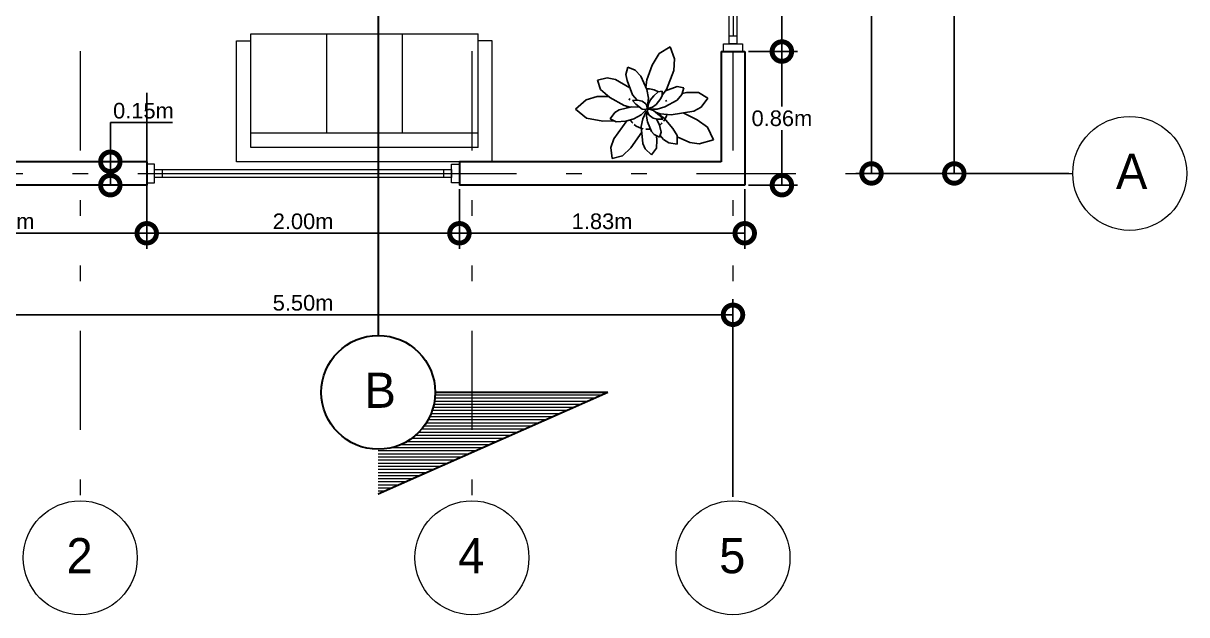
# Model space of a CAD drawing. Header units: inches. Extents: x -22.5 to 70.9, y -14.1 to 48.3.
# Drawn here: x 31.52 to 38.96, y 25.29 to 29.08 of the extents above; entities that cross this region are included whole.
import ezdxf

# ---------------------------------------------------------------- set-up
doc = ezdxf.new("R2010")
doc.units = ezdxf.units.IN
doc.header["$MEASUREMENT"] = 0
doc.linetypes.add('DIVIDE', pattern=[31.75, 12.7, -6.35, 0, -6.35, 0, -6.35])
for name, color, linetype, lineweight in [('corte', 7, 'Continuous', 30), ('cotas', 1, 'Continuous', 13), ('ejes', 253, 'DIVIDE', 13), ('muebles', 6, 'Continuous', 13), ('paredes', 7, 'Continuous', 30), ('pv', 4, 'Continuous', 5), ('rotulacion', 7, 'Continuous', 15)]:
    doc.layers.add(name, color=color, linetype=linetype, lineweight=lineweight)
doc.layers.add('PLANTSI', color=83, linetype='Continuous')
doc.styles.add('DIMS', font='ARIAL.TTF')
doc.dimstyles.new('DIMS', dxfattribs={"dimtxt": 0.1, "dimasz": 0.25, "dimexe": 0.1, "dimexo": 0.025, "dimgap": 0.025, "dimtad": 1, "dimtih": 1, "dimtoh": 1, "dimzin": 1, "dimdsep": 46, "dimtxsty": 'DIMS', "dimblk1": 'DOTSMALL', "dimblk2": 'DOTSMALL', "dimsah": 1, "dimcen": 0.09, "dimclrd": 9, "dimclre": 9, "dimclrt": 2, "dimazin": 0, "dimtfac": 1, "dimtofl": 0, "dimtmove": 0, "dimatfit": 3, "dimldrblk": 'DOTSMALL', "dimfxl": 1, "dimtolj": 1, "dimtzin": 0, "dimarcsym": 0})

# ---------------------------------------------------------------- blocks, each defined once
blk = doc.blocks.new('M_DFURN_FURN_3D SOFA - 3-SEAT_P')
at = {"color": 0, "linetype": 'ByBlock'}
for p, q in [((0, 0.499968), (0.944418, 0.499968)), ((0, 0.499968), (0, -0.499968)), ((0.944418, 0.499968), (0.944418, 0.444416)), ((0.111108, 0.444416), (0.111108, -0.444416)), ((0.111108, 0.444416), (0.999972, 0.444416)), ((0.222216, 0.444416), (0.222216, -0.444416)), ((0.999972, -0.444416), (0.999972, 0.444416)), ((0.999972, 0.148144), (0.222216, 0.148144)), ((0.999972, -0.148129), (0.222216, -0.148129)), ((0.111108, -0.444416), (0.999972, -0.444416)), ((0.944418, -0.499968), (0.944418, -0.444416)), ((0, -0.499968), (0.944418, -0.499968))]:
    blk.add_line(p, q, dxfattribs=at)
blk = doc.blocks.new('PLANT1')
at = {"color": 0}
for p, q in [((5.75, 15.65), (2.94, 14.02)), ((6.8, 12.64), (5.75, 15.65)), ((2.94, 14.02), (1.24, 11.02)), ((6.67, 9.74), (6.8, 12.64)), ((-4.94, 10.5), (-5.47, 8.7)), ((-3.11, 9.8), (-4.94, 10.5)), ((-1.65, 8.27), (-3.11, 9.8)), ((1.24, 11.02), (-0.18, 7.33)), ((4.8, 4.93), (6.67, 9.74)), ((-10.15, 7.82), (-12.56, 7.25)), ((-12.56, 7.25), (-11.81, 4.91)), ((-8.01, 7.41), (-10.15, 7.82)), ((-4.41, 5.37), (-8.01, 7.41)), ((-5.47, 8.7), (-5.1, 7.19)), ((-5.1, 7.19), (-3.73, 3.58)), ((-0.15, 4.91), (-1.65, 8.27)), ((-0.18, 7.33), (-0.36, 5.38)), ((-12.63, 3.17), (-15.39, 2.27)), ((-9.66, 3.14), (-12.63, 3.17)), ((-11.81, 4.91), (-9.42, 2.94)), ((-9.42, 2.94), (-5.88, 0.9)), ((-3.73, 3.58), (-2.59, 2.19)), ((0.25, 2.69), (-0.15, 4.91)), ((1.6, 3.31), (0.73, 2.26)), ((2.74, 4.3), (1.6, 3.31)), ((3.75, 4.5), (2.74, 4.3)), ((3.4, 2.61), (3.75, 3.44)), ((3.75, 3.45), (4.8, 4.93)), ((3.75, 3.44), (3.75, 4.5)), ((7.53, 5.66), (4.58, 4.62)), ((7.5, 2.24), (8.7, 3.64)), ((9.19, 5.31), (7.53, 5.66)), ((8.7, 3.64), (9.19, 5.31)), ((8.78, 3.92), (9.84, 4.12)), ((9.84, 4.12), (12.89, 4.12)), ((12.89, 4.12), (15.19, 2.69)), ((-15.39, 2.27), (-18.09, -0.04)), ((-3.93, 0.56), (-7.13, -0.21)), ((-5.88, 0.9), (-4.34, 0.46)), ((-2.06, 0.5), (-3.93, 0.56)), ((-2.48, 2.2), (-3.75, 2.12)), ((-3.75, 2.12), (-2.91, 1.21)), ((-2.91, 1.21), (-1.29, 0)), ((-1.34, 2), (-2.48, 2.2)), ((-1.9, 0.46), (-2.06, 0.5)), ((-0.39, 1.34), (-1.34, 2)), ((-0.56, -0.12), (-0.19, 0)), ((-0.12, 0.81), (-0.39, 1.34)), ((-0.19, 0), (-0.12, 0.06)), ((-0.06, 0.25), (-0.12, 0.81)), ((-0.12, 0.06), (-0.06, 0.25)), ((-0.11, 0.67), (0.06, 0.81)), ((0.06, 0.81), (0.25, 2.69)), ((0.31, 1.31), (0.12, 0.38)), ((0.12, 0.38), (0.19, 0.25)), ((0.19, 0.25), (0.38, 0.19)), ((0.73, 2.26), (0.31, 1.31)), ((0.38, 0.19), (1.25, 0.44)), ((0.47, 0.22), (0.69, 0)), ((0.69, 0), (2.44, 0)), ((1.25, 0.44), (2.18, 1.1)), ((2.18, 1.1), (3.4, 2.61)), ((2.44, 0), (4.43, 0.51)), ((4.43, 0.51), (7.5, 2.24)), ((13.53, 0.5), (11.66, -0.54)), ((15.19, 2.69), (13.53, 0.5)), ((-18.09, -0.04), (-15.37, -2.32)), ((-15.37, -2.32), (-11.22, -3.04)), ((-8.2, -0.91), (-9.38, -2.5)), ((-9.38, -2.5), (-7.87, -3.25)), ((-7.13, -0.21), (-8.2, -0.91)), ((-5.44, -3.05), (-3.38, -2.45)), ((-3.38, -2.45), (-1.56, -1.44)), ((-1.56, -1.44), (-0.5, -0.38)), ((-1.12, -2.44), (-1.55, -4.42)), ((-1.29, 0), (-0.56, -0.12)), ((-0.38, -0.81), (-1.12, -2.44)), ((-0.31, -0.5), (-0.59, -0.46)), ((-0.5, -0.38), (-0.5, -0.12)), ((0.06, -0.62), (-0.38, -0.81)), ((-0.26, -0.76), (-0.31, -0.5)), ((-0.19, -1.81), (-0.07, -0.68)), ((0.01, -3.25), (-0.19, -1.81)), ((0.12, -0.12), (0, -0.44)), ((0, -0.44), (0.12, -1)), ((0.56, -0.06), (0.12, -0.12)), ((0.12, -1), (0.45, -1.59)), ((0.45, -1.59), (1.43, -2.3)), ((1.53, -0.38), (0.56, -0.06)), ((1.43, -2.3), (2.56, -2.56)), ((3.06, -1.61), (1.53, -0.38)), ((3.19, -1.19), (2.01, -0.77)), ((2.38, -1), (2.23, -0.95)), ((2.32, -2.51), (3.05, -4.05)), ((4.2, -2.28), (2.38, -1)), ((2.56, -2.56), (3.88, -2.56)), ((3.88, -2.56), (3.06, -1.61)), ((6, -1.48), (3.19, -1.19)), ((6.42, -4.94), (4.2, -2.28)), ((11.66, -0.54), (6, -1.48)), ((9.02, -0.98), (12.56, -2.76)), ((12.56, -2.76), (15.17, -4.6)), ((-11.22, -3.04), (-8.38, -3)), ((-5.18, -2.97), (-8.45, -7.47)), ((-7.87, -3.25), (-5.44, -3.05)), ((-4.21, -9.77), (-1.41, -5.8)), ((-1.55, -4.42), (-1.12, -8.67)), ((1.03, -5.66), (0.01, -3.25)), ((1.72, -6.45), (1.03, -5.66)), ((3.05, -4.05), (3.43, -5.82)), ((3.43, -5.82), (3.06, -7.12)), ((7.5, -6.71), (6.42, -4.94)), ((15.17, -4.6), (16.61, -7.77)), ((-8.45, -7.47), (-9.18, -9.67)), ((-1.12, -8.67), (-0.57, -10.07)), ((3.06, -7.12), (1.72, -6.45)), ((2.25, -9.87), (2.39, -7.87)), ((2.39, -7.87), (2.32, -6.75)), ((3.19, -6.68), (4.04, -7.69)), ((4.04, -7.69), (5.41, -8.56)), ((5.41, -8.56), (7.5, -8.88)), ((7.5, -8.88), (7.5, -6.71)), ((7.5, -6.98), (10.72, -8.45)), ((10.72, -8.45), (13.06, -8.78)), ((13.06, -8.78), (16.61, -7.77)), ((-9.18, -9.67), (-8.88, -12.44)), ((-6.25, -11.82), (-4.21, -9.77)), ((-0.57, -10.07), (1, -11.56)), ((1, -11.56), (2.25, -9.87)), ((-8.88, -12.44), (-6.25, -11.82))]:
    blk.add_line(p, q, dxfattribs=at)
for start, end in [(57.1582, 93.2041), (172.4345, 176.9296), (149.2581, 153.7532), (21.2653, 25.7604), (212.1423, 223.5771), (323.0282, 344.4965), (229.8179, 257.6637), (265.2848, 278.7499), (306.6551, 316.418)]:
    blk.add_arc((0, 0), 5.12, start, end, dxfattribs=at)
blk = doc.blocks.new('RGWE')
at = {"layer": 'pv', "linetype": 'Continuous'}
for p, q in [((0.1464, 1.7889), (0.0264, 1.7889)), ((0.0264, 1.7889), (0.0264, 1.7389)), ((0.1464, 1.7389), (0.1464, 1.7889)), ((0.0264, 1.7389), (0.1464, 1.7389)), ((0.1114, 1.7389), (0.0614, 1.7389)), ((0.0614, 1.7389), (0.0614, -0.1611)), ((0.1114, -0.1611), (0.1114, 1.7389)), ((0.0614, 1.6889), (0.1114, 1.6889)), ((0.0864, -0.1111), (0.0864, 1.6889)), ((0.0614, -0.1111), (0.1114, -0.1111)), ((0.0264, -0.1611), (0.1464, -0.1611)), ((0.0264, -0.2111), (0.0264, -0.1611)), ((0.1464, -0.2111), (0.0264, -0.2111)), ((0.0614, -0.1611), (0.1114, -0.1611)), ((0.1464, -0.1611), (0.1464, -0.2111))]:
    blk.add_line(p, q, dxfattribs=at)
blk = doc.blocks.new('hj')
at = {"layer": 'pv', "linetype": 'Continuous'}
for p, q in [((-0.1292, 0.9253), (-0.2492, 0.9253)), ((-0.2492, 0.9253), (-0.2492, 0.8753)), ((-0.1292, 0.8753), (-0.1292, 0.9253)), ((-0.2492, 0.8753), (-0.1292, 0.8753)), ((-0.2142, -0.5247), (-0.2142, 0.8753)), ((-0.2142, 0.8753), (-0.1642, 0.8753)), ((-0.2142, 0.8253), (-0.1642, 0.8253)), ((-0.1892, 0.8253), (-0.1892, -0.4747)), ((-0.1642, 0.8753), (-0.1642, -0.5247)), ((-0.2142, -0.4747), (-0.1642, -0.4747)), ((-0.2492, -0.5247), (-0.1292, -0.5247)), ((-0.2492, -0.5747), (-0.2492, -0.5247)), ((-0.1292, -0.5747), (-0.2492, -0.5747)), ((-0.1642, -0.5247), (-0.2142, -0.5247)), ((-0.1292, -0.5247), (-0.1292, -0.5747))]:
    blk.add_line(p, q, dxfattribs=at)
blk = doc.blocks.new('_DOTSMALL')
at = {"color": 0, "linetype": 'ByBlock', "const_width": 0.5}
blk.add_lwpolyline([(-0.0625, 0, 1), (0.0625, 0, 1)], format="xyb", close=True, dxfattribs=at)
blk = doc.blocks.new('*D208')
at = {"layer": 'cotas', "color": 9, "lineweight": -2}
for p, q in [((37.4497, 37.1146), (37.3747, 37.1146)), ((37.4747, 37.1146), (37.4747, 32.6907)), ((37.4747, 28.1146), (37.4747, 32.5386)), ((38.2075, 28.1146), (37.3747, 28.1146))]:
    blk.add_line(p, q, dxfattribs=at)
at = {"layer": 'Defpoints', "color": 0}
for p in [(37.4747, 37.1146), (37.4747, 37.1146), (38.2325, 28.1146)]:
    blk.add_point(p, dxfattribs=at)
at = {"layer": 'cotas', "color": 9, "lineweight": -2, "xscale": 0.25, "yscale": 0.25, "zscale": 0.25}
for p, rotation in [((37.4747, 37.1146), 90), ((37.4747, 28.1146), 270)]:
    blk.add_blockref('_DOTSMALL', p, dxfattribs=dict(at, rotation=rotation))
at = {"layer": 'cotas', "color": 2, "insert": (37.4747, 32.6146), "char_height": 0.1, "attachment_point": 5, "style": 'DIMS'}
blk.add_mtext('\\A1;9.00m', dxfattribs=at)
blk = doc.blocks.new('*D211')
at = {"layer": 'cotas', "color": 9, "lineweight": -2}
for p, q in [((30.4842, 28.0146), (30.4842, 27.6319)), ((32.3092, 28.0146), (32.3092, 27.6319)), ((30.4842, 27.7319), (32.3092, 27.7319))]:
    blk.add_line(p, q, dxfattribs=at)
at = {"layer": 'Defpoints', "color": 0}
for p in [(30.4842, 28.0396), (32.3092, 28.0396), (32.3092, 27.7319)]:
    blk.add_point(p, dxfattribs=at)
at = {"layer": 'cotas', "color": 9, "lineweight": -2, "xscale": 0.25, "yscale": 0.25, "zscale": 0.25, "rotation": 180}
blk.add_blockref('_DOTSMALL', (30.4842, 27.7319), dxfattribs=at)
at = {"layer": 'cotas', "color": 9, "lineweight": -2, "xscale": 0.25, "yscale": 0.25, "zscale": 0.25}
blk.add_blockref('_DOTSMALL', (32.3092, 27.7319), dxfattribs=at)
at = {"layer": 'cotas', "color": 2, "insert": (31.3967, 27.808), "char_height": 0.1, "attachment_point": 5, "style": 'DIMS'}
blk.add_mtext('\\A1;1.83m', dxfattribs=at)
blk = doc.blocks.new('*D212')
at = {"layer": 'cotas', "color": 9, "lineweight": -2}
for p, q in [((34.3092, 28.0146), (34.3092, 27.6319)), ((36.1342, 28.0146), (36.1342, 27.6319)), ((34.3092, 27.7319), (36.1342, 27.7319))]:
    blk.add_line(p, q, dxfattribs=at)
at = {"layer": 'Defpoints', "color": 0}
for p in [(34.3092, 28.0396), (36.1342, 28.0396), (36.1342, 27.7319)]:
    blk.add_point(p, dxfattribs=at)
at = {"layer": 'cotas', "color": 9, "lineweight": -2, "xscale": 0.25, "yscale": 0.25, "zscale": 0.25, "rotation": 180}
blk.add_blockref('_DOTSMALL', (34.3092, 27.7319), dxfattribs=at)
at = {"layer": 'cotas', "color": 9, "lineweight": -2, "xscale": 0.25, "yscale": 0.25, "zscale": 0.25}
blk.add_blockref('_DOTSMALL', (36.1342, 27.7319), dxfattribs=at)
at = {"layer": 'cotas', "color": 2, "insert": (35.2217, 27.808), "char_height": 0.1, "attachment_point": 5, "style": 'DIMS'}
blk.add_mtext('\\A1;1.83m', dxfattribs=at)
blk = doc.blocks.new('*D213')
at = {"layer": 'cotas', "color": 9, "lineweight": -2}
for p, q in [((36.1592, 28.8946), (36.472, 28.8946)), ((36.372, 28.8946), (36.372, 28.5432)), ((36.372, 28.0396), (36.372, 28.3911)), ((36.1592, 28.0396), (36.472, 28.0396))]:
    blk.add_line(p, q, dxfattribs=at)
at = {"layer": 'Defpoints', "color": 0}
for p in [(36.1342, 28.8946), (36.372, 28.8946), (36.1342, 28.0396)]:
    blk.add_point(p, dxfattribs=at)
at = {"layer": 'cotas', "color": 9, "lineweight": -2, "xscale": 0.25, "yscale": 0.25, "zscale": 0.25}
for p, rotation in [((36.372, 28.8946), 90), ((36.372, 28.0396), 270)]:
    blk.add_blockref('_DOTSMALL', p, dxfattribs=dict(at, rotation=rotation))
at = {"layer": 'cotas', "color": 2, "insert": (36.372, 28.4671), "char_height": 0.1, "attachment_point": 5, "style": 'DIMS'}
blk.add_mtext('\\A1;0.86m', dxfattribs=at)
blk = doc.blocks.new('*D220')
at = {"layer": 'cotas', "color": 9, "lineweight": -2}
for p, q in [((38.021, 31.3246), (36.8451, 31.3246)), ((36.9451, 31.3246), (36.9451, 29.7957)), ((36.9451, 28.1146), (36.9451, 29.6435)), ((38.021, 28.1146), (36.8451, 28.1146))]:
    blk.add_line(p, q, dxfattribs=at)
at = {"layer": 'Defpoints', "color": 0}
for p in [(36.9451, 31.3246), (38.046, 31.3246), (38.046, 28.1146)]:
    blk.add_point(p, dxfattribs=at)
at = {"layer": 'cotas', "color": 9, "lineweight": -2, "xscale": 0.25, "yscale": 0.25, "zscale": 0.25}
for p, rotation in [((36.9451, 31.3246), 90), ((36.9451, 28.1146), 270)]:
    blk.add_blockref('_DOTSMALL', p, dxfattribs=dict(at, rotation=rotation))
at = {"layer": 'cotas', "color": 2, "insert": (36.9451, 29.7196), "char_height": 0.1, "attachment_point": 5, "style": 'DIMS'}
blk.add_mtext('\\A1;3.21m', dxfattribs=at)
blk = doc.blocks.new('*D232')
at = {"layer": 'cotas', "color": 9, "lineweight": -2}
for p, q in [((30.5592, 26.0454), (30.5592, 27.3104)), ((36.0592, 26.0454), (36.0592, 27.3104)), ((30.5592, 27.2104), (36.0592, 27.2104))]:
    blk.add_line(p, q, dxfattribs=at)
at = {"layer": 'Defpoints', "color": 0}
for p in [(36.0592, 27.2104), (30.5592, 26.0204), (36.0592, 26.0204)]:
    blk.add_point(p, dxfattribs=at)
at = {"layer": 'cotas', "color": 9, "lineweight": -2, "xscale": 0.25, "yscale": 0.25, "zscale": 0.25, "rotation": 180}
blk.add_blockref('_DOTSMALL', (30.5592, 27.2104), dxfattribs=at)
at = {"layer": 'cotas', "color": 9, "lineweight": -2, "xscale": 0.25, "yscale": 0.25, "zscale": 0.25}
blk.add_blockref('_DOTSMALL', (36.0592, 27.2104), dxfattribs=at)
at = {"layer": 'cotas', "color": 2, "insert": (33.3092, 27.2865), "char_height": 0.1, "attachment_point": 5, "style": 'DIMS'}
blk.add_mtext('\\A1;5.50m', dxfattribs=at)
blk = doc.blocks.new('*D234')
at = {"layer": 'cotas', "color": 9, "lineweight": -2}
for p, q in [((32.0764, 28.1896), (32.0764, 28.4396)), ((32.0764, 28.4396), (32.4748, 28.4396)), ((32.2842, 28.1896), (31.9764, 28.1896)), ((32.0764, 28.0396), (32.0764, 28.1896)), ((32.2842, 28.0396), (31.9764, 28.0396))]:
    blk.add_line(p, q, dxfattribs=at)
at = {"layer": 'Defpoints', "color": 0}
for p in [(32.0764, 28.1896), (32.3092, 28.1896), (32.3092, 28.0396)]:
    blk.add_point(p, dxfattribs=at)
at = {"layer": 'cotas', "color": 9, "lineweight": -2, "xscale": 0.25, "yscale": 0.25, "zscale": 0.25}
for p, rotation in [((32.0764, 28.1896), 90), ((32.0764, 28.0396), 270)]:
    blk.add_blockref('_DOTSMALL', p, dxfattribs=dict(at, rotation=rotation))
at = {"layer": 'cotas', "color": 2, "insert": (32.2881, 28.5157), "char_height": 0.1, "attachment_point": 5, "style": 'DIMS'}
blk.add_mtext('\\A1;0.15m', dxfattribs=at)
blk = doc.blocks.new('*D244')
at = {"layer": 'cotas', "color": 9, "lineweight": -2}
for p, q in [((32.3092, 28.6314), (32.3092, 27.6319)), ((34.3092, 27.7569), (34.3092, 27.8319)), ((32.3092, 27.7319), (34.3092, 27.7319))]:
    blk.add_line(p, q, dxfattribs=at)
at = {"layer": 'Defpoints', "color": 0}
for p in [(32.3092, 28.6564), (34.3092, 27.7319), (34.3092, 27.7319)]:
    blk.add_point(p, dxfattribs=at)
at = {"layer": 'cotas', "color": 9, "lineweight": -2, "xscale": 0.25, "yscale": 0.25, "zscale": 0.25, "rotation": 180}
blk.add_blockref('_DOTSMALL', (32.3092, 27.7319), dxfattribs=at)
at = {"layer": 'cotas', "color": 9, "lineweight": -2, "xscale": 0.25, "yscale": 0.25, "zscale": 0.25}
blk.add_blockref('_DOTSMALL', (34.3092, 27.7319), dxfattribs=at)
at = {"layer": 'cotas', "color": 2, "insert": (33.3092, 27.8079), "char_height": 0.1, "attachment_point": 5, "style": 'DIMS'}
blk.add_mtext('\\A1;2.00m', dxfattribs=at)
blk = doc.blocks.new('*D248')
at = {"layer": 'cotas', "color": 9, "lineweight": -2}
for p, q in [((36.3465, 30.3946), (36.2715, 30.3946)), ((36.3715, 30.3946), (36.3715, 29.7207)), ((36.3715, 28.8946), (36.3715, 29.5686)), ((36.1592, 28.8946), (36.4715, 28.8946))]:
    blk.add_line(p, q, dxfattribs=at)
at = {"layer": 'Defpoints', "color": 0}
for p in [(36.3715, 30.3946), (36.3715, 30.3946), (36.1342, 28.8946)]:
    blk.add_point(p, dxfattribs=at)
at = {"layer": 'cotas', "color": 9, "lineweight": -2, "xscale": 0.25, "yscale": 0.25, "zscale": 0.25}
for p, rotation in [((36.3715, 30.3946), 90), ((36.3715, 28.8946), 270)]:
    blk.add_blockref('_DOTSMALL', p, dxfattribs=dict(at, rotation=rotation))
at = {"layer": 'cotas', "color": 2, "insert": (36.3715, 29.6446), "char_height": 0.1, "attachment_point": 5, "style": 'DIMS'}
blk.add_mtext('\\A1;1.50m', dxfattribs=at)

msp = doc.modelspace()

# ---------------------------------------------------------------- hatches: boundary and pattern name
at = {"layer": 'cotas', "linetype": 'Continuous'}
h = msp.add_hatch(dxfattribs=at)
h.set_pattern_fill('LINE', color=256, scale=0.00625, angle=180, style=0)
h.set_pattern_definition([(180, (154.275676, 150.68217), (0, -0.01984375), [])])
h.paths.add_polyline_path([(33.7901, 26.0626), (33.7901, 26.3501, 0.414214), (34.1542, 26.7141), (35.2583, 26.7141)])

# ---------------------------------------------------------------- linework, layer by layer
at = {"layer": 'corte', "linetype": 'Continuous'}
for q in [(33.7901, 26.0626), (34.1542, 26.7141)]:
    msp.add_line((35.2583, 26.7141), q, dxfattribs=at)
msp.add_circle((33.7901, 26.7141), 0.3641, dxfattribs=at)
at = {"layer": 'ejes', "ltscale": 0.05}
for p, q in [((31.8842, 43.1961), (31.8842, 26.0204)), ((34.3892, 43.1961), (34.3892, 26.0204)), ((36.0592, 43.1961), (36.0592, 26.0204)), ((28.6764, 28.1146), (38.2325, 28.1146))]:
    msp.add_line(p, q, dxfattribs=at)
at = {"layer": 'paredes'}
for p, q in [((33.7901, 44.2864), (33.7901, 27.0782)), ((35.9842, 28.8946), (36.1342, 28.8946)), ((35.9842, 28.8946), (35.9842, 28.1896)), ((36.1342, 28.8946), (36.1342, 28.0396)), ((32.3092, 28.1896), (30.6342, 28.1896)), ((32.3092, 28.1896), (32.3092, 28.0396)), ((35.9842, 28.1896), (34.3092, 28.1896)), ((34.3092, 28.1896), (34.3092, 28.0396)), ((32.3092, 28.0396), (30.4842, 28.0396)), ((36.1342, 28.0396), (34.3092, 28.0396))]:
    msp.add_line(p, q, dxfattribs=at)
at = {"layer": 'rotulacion'}
for centre in [(38.597, 28.1146), (31.8842, 25.6559), (34.3892, 25.6559), (36.0592, 25.6559)]:
    msp.add_circle(centre, 0.3645, dxfattribs=at)

# ---------------------------------------------------------------- block references
at = {"layer": 'muebles', "lineweight": 5, "xscale": -0.8181818181818699, "yscale": 1.636363636363626, "zscale": 0.4090909090909091, "rotation": 270}
msp.add_blockref('M_DFURN_FURN_3D SOFA - 3-SEAT_P', (33.7014, 28.1896), dxfattribs=at)
at = {"layer": 'PLANTSI', "xscale": 0.02539999999999054, "yscale": 0.02539999999999054, "zscale": 0.0254}
msp.add_blockref('PLANT1', (35.5117, 28.5269), dxfattribs=at)
at = {"layer": 'pv'}
msp.add_blockref('hj', (36.2485, 29.4693), dxfattribs=at)
at = {"layer": 'pv', "linetype": 'Continuous', "xscale": -1, "rotation": 270}
msp.add_blockref('RGWE', (32.5203, 28.0283), dxfattribs=at)

# ---------------------------------------------------------------- texts
at = {"layer": 'rotulacion'}
for s, p in [('A', (38.5088, 28.0156)), ('B', (33.7023, 26.6151)), ('2', (31.796, 25.5568)), ('4', (34.301, 25.5568)), ('5', (35.971, 25.5568))]:
    msp.add_text(s, height=0.225, dxfattribs=at).set_placement(p)

# ---------------------------------------------------------------- dimensions: what is measured, and where the dimension line sits
at = {"layer": 'cotas'}
for base, p1, p2, override, picture, middle in [((37.4747, 37.1146), (38.2325, 28.1146), (37.4747, 37.1146), {"dimpost": 'm'}, '*D208', (37.4747, 32.6146)), ((36.9451, 31.3246), (38.046, 28.1146), (38.046, 31.3246), {"dimpost": 'm'}, '*D220', (36.9451, 29.7196)), ((36.3715, 30.3946), (36.1342, 28.8946), (36.3715, 30.3946), {"dimpost": 'm', "dimtmove": 1}, '*D248', (36.3715, 29.6446)), ((36.3719724376, 28.8946230769), (36.1342214997, 28.0396230769), (36.1342214997, 28.8946230769), {"dimpost": 'm'}, '*D213', (36.3719724376, 28.4671230769)), ((32.0764, 28.1896), (32.3092, 28.0396), (32.3092, 28.1896), {"dimpost": 'm'}, '*D234', (32.2881, 28.5157))]:
    dim = msp.add_linear_dim(base=base, p1=p1, p2=p2, angle=90, dimstyle='DIMS', override=override, dxfattribs=at)
    dim.commit()
    dim.dimension.update_dxf_attribs({"geometry": picture, "text_midpoint": middle})
for base, p1, p2, override, picture, middle in [((34.3092, 27.7319), (32.3092, 28.6564), (34.3092, 27.7319), {"dimpost": 'm', "dimtmove": 1}, '*D244', (33.3092, 27.8079)), ((32.3092214997, 27.731885081), (30.4842214997, 28.0396230769), (32.3092214997, 28.0396230769), {"dimpost": 'm'}, '*D211', (31.3967214997, 27.8079764862)), ((36.1342214997, 27.731885081), (34.3092214997, 28.0396230769), (36.1342214997, 28.0396230769), {"dimpost": 'm', "dimtmove": 1}, '*D212', (35.2217214997, 27.8079764862)), ((36.0592, 27.2104), (30.5592, 26.0204), (36.0592, 26.0204), {"dimpost": 'm'}, '*D232', (33.3092, 27.2865))]:
    dim = msp.add_linear_dim(base=base, p1=p1, p2=p2, dimstyle='DIMS', override=override, dxfattribs=at)
    dim.commit()
    dim.dimension.update_dxf_attribs({"geometry": picture, "text_midpoint": middle})

doc.saveas('drawing.dxf')
